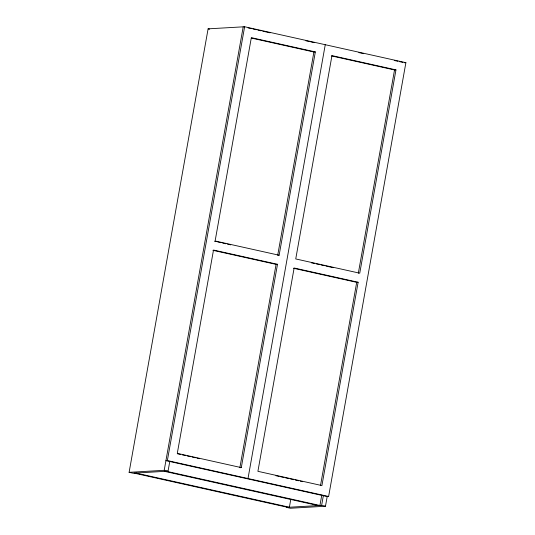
<?xml version="1.0" encoding="UTF-8"?>
<svg xmlns="http://www.w3.org/2000/svg" width="535" height="535" viewBox="0 0 535 535"><rect width="100%" height="100%" fill="white"/><g stroke="black" fill="none" stroke-linecap="round" stroke-linejoin="round"><path stroke-width="0.8" d="M169.802 461.297L168.05 471.168L132.947 473.187L129.109 472.331L208.102 28.85L244.629 26.75L405.891 62.669L328.617 496.487L327.193 496.567L165.93 460.648L167.355 460.568L328.617 496.487M129.109 472.331L164.205 470.312L243.204 26.83M167.355 460.568L244.629 26.75M277.504 264.297L276.08 264.377L239.867 467.697L241.292 467.61L277.504 264.297L213.505 250.046L177.292 453.359L241.292 467.61M315.336 51.922L313.911 52.002L277.692 255.315L279.123 255.235L315.336 51.922L251.336 37.664L215.117 240.984L279.123 255.235M325.253 44.706L247.999 478.531L246.548 478.604M290.806 499.255L289.382 507.233L135.803 473.027M320.485 485.653L356.705 282.333L358.129 282.253L321.916 485.573L257.91 471.315L294.13 268.002L358.129 282.253M358.316 273.271L394.536 69.958L395.96 69.878L359.741 273.191L295.741 258.94L331.961 55.62L395.96 69.878M321.769 495.102L319.917 505.475L166.331 471.268M327.233 496.36L325.474 506.23L290.371 508.25L286.533 507.394L321.629 505.374L323.387 495.504M404.467 62.749L405.891 62.669M248.093 27.92L251.35 28.649M252.975 29.01L256.238 29.733M257.863 30.1L261.12 30.823M262.752 31.184L270.081 32.822M305.926 40.8L309.183 41.529M310.815 41.89L314.072 42.613M358.851 52.59L363.74 53.681M394.69 60.575L397.953 61.298M399.578 61.659L402.929 62.408M251.53 38.105L313.911 52.002M331.339 55.881L394.536 69.958M208.102 28.85L209.64 29.191M214.502 241.245L216.127 241.606M217.745 241.967L220.982 242.689M222.607 243.05L225.844 243.773M227.469 244.127L230.705 244.849M311.33 262.805L314.567 263.528M316.192 263.889L319.428 264.611M321.047 264.972L324.29 265.694M325.909 266.055L333.205 267.681M212.89 250.306L276.08 264.377M293.508 268.262L356.705 282.333M177.486 453.8L180.723 454.523M182.341 454.884L185.585 455.606M187.203 455.967L190.447 456.689M192.065 457.05L195.308 457.773M196.927 458.134L199.354 458.676M275.926 475.729L279.17 476.451M280.788 476.812L284.031 477.534M285.65 477.895L288.893 478.618M290.512 478.979L293.748 479.694M295.373 480.055L298.61 480.778M300.235 481.139L302.663 481.681M164.205 470.312L168.05 471.168M321.629 505.374L325.474 506.23M164.619 471.368L318.205 505.575M134.084 473.121L287.669 507.327"/></g></svg>
